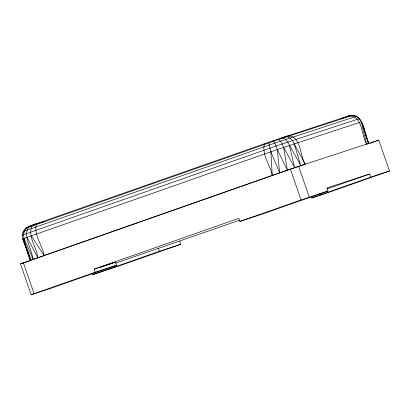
<?xml version="1.0" encoding="UTF-8"?>
<svg xmlns="http://www.w3.org/2000/svg" width="410" height="410" viewBox="0 0 410 410"><rect width="100%" height="100%" fill="white"/><g stroke="black" fill="none" stroke-linecap="round" stroke-linejoin="round"><path stroke-width="0.61" d="M23.083 233.254L23.549 231.409L23.232 231.46L22.268 235.155L22.791 238.943L30.422 260.54L33.159 259.448C31.447 246.933 16.959 226.761 37.52 223.358L273.414 140.594L347.649 116.225C364.039 110.326 364.162 134.388 368.892 143.459L366.678 144.151C361.271 136.043 362.732 113.37 347.649 116.225M269.39 141.988L268.981 142.885L269.119 145.058L270.882 151.751L279.64 172.907L305.183 164.195C299.777 156.087 301.237 133.414 286.154 136.269M37.52 223.358L36.229 224.562L25.528 228.421L23.232 231.46L274.843 143.07L356.592 116.245M265.567 143.326L264.276 144.53L36.229 224.562C33.83 235.33 42.379 245.252 44.193 255.522L33.743 259.238M34.148 224.547L32.082 226.028C27.157 236.401 36.956 247.42 37.843 257.762L27.024 237.359L22.791 238.943L30.601 260.401C29.848 250.382 14.996 230.589 31.462 225.505M29.315 226.668L44.3 221.497M26.342 228.057L30.299 226.059M29.643 226.171L25.528 228.421L25.804 228.375M349.125 115.789L346.937 116.614M116.645 265.203L95.258 272.173L94.187 269.088L115.579 262.118L116.645 265.203L49.902 288.625L31.186 294.723L20.5 263.871L290.372 169.094L378.814 140.128L389.5 170.98L325.427 193.535L311.831 197.968L311.298 196.426M378.814 140.128L369.887 143.326M31.186 294.723L95.258 272.173M311.831 197.968L370.784 177.084L389.5 170.98M346.486 116.778L340.992 118.731M27.024 237.359L277.319 149.517L361.205 121.919L361.564 121.857L368.713 143.597M94.187 269.088L238.804 218.335L239.87 221.421L261.262 214.45L328.005 191.024L326.939 187.939L369.717 173.999L370.784 177.084M99.943 267.602L115.579 262.118M115.661 263.159L239.399 220.267M327.001 188.989L369.717 173.999M239.87 221.421L301.053 199.947L328.005 191.024M92.322 273.654L92.68 274.685L159.423 251.258L180.815 244.288L179.744 241.203M180.815 244.288L119.628 265.762L92.68 274.685M20.5 263.871L30.222 260.704M352.902 115.277L348.905 115.83M359.637 118.557L276.038 146.001L22.268 235.155L22.617 235.099M22.791 238.943L23.15 238.881M350.693 115.82L351.888 115.671M283.951 136.996L286.882 136.75L352.631 115.323C365.269 117.526 363.439 134.839 368.892 143.459M280.947 138.011L283.192 137.996L286.882 136.75L289.855 137.95L292.417 140.41L305.183 164.195M277.355 139.236L278.774 139.502L283.192 137.996L285.58 139.39L287.753 141.988L300.786 165.655L294.175 143.766M273.414 140.594L274.843 143.07L277.319 149.517L287.359 170.232L283.623 147.349L282.167 143.895L280.46 141.137L278.774 139.502L264.276 144.53C261.877 155.298 270.426 165.22 272.24 175.49L44.193 255.522L31.319 235.827M283.623 147.349L294.646 167.736L289.373 145.386M24.113 238.425L33.159 259.448M319.887 193.792L320.246 194.817M298.608 166.27L309.289 197.123M290.372 169.094L301.053 199.947M158.357 248.173L159.423 251.258M23.39 262.789L34.071 293.647M23.349 239.481L30.422 260.54M361.205 121.919L366.678 144.151M277.319 149.517L279.64 172.907L272.24 175.49L270.882 151.751"/></g></svg>
